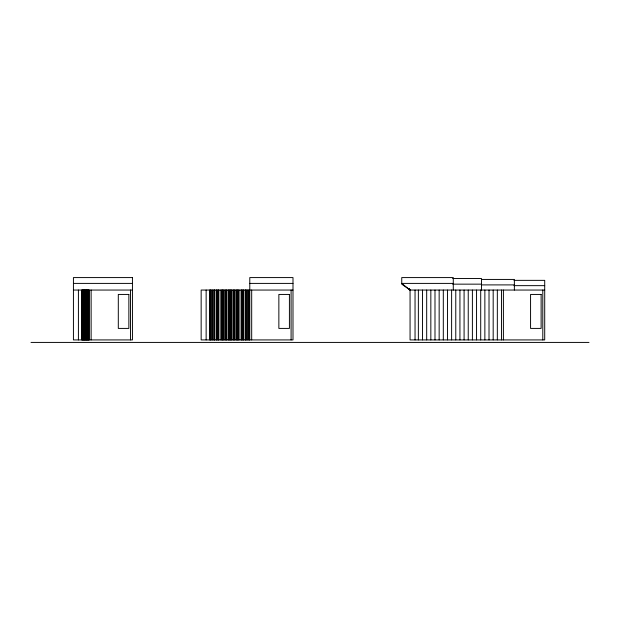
<?xml version="1.0" encoding="UTF-8"?>
<svg xmlns="http://www.w3.org/2000/svg" width="620" height="620" viewBox="0 0 620 620"><rect width="100%" height="100%" fill="white"/><g stroke="black" fill="none" stroke-linecap="round" stroke-linejoin="round"><path stroke-width="0.93" d="M452.678 278.512L481.492 278.512L481.492 290.051M481.717 279.434L514.368 279.434L514.368 290.051M513.972 280.356L544.709 280.356L544.709 339.923L410.06 339.923L410.06 290.051L409.022 288.494M73.431 283.402L132.44 283.402M249.783 283.402L292.997 283.402M453.282 283.402L401.752 283.402L410.06 290.051L544.709 290.051M452.678 284.154L481.492 284.154M481.717 284.898L514.368 284.898M513.972 285.649L544.709 285.649M73.431 290.051L132.44 290.051M292.997 290.051L201.151 290.051L201.151 339.923L292.997 339.923L292.997 277.582L249.783 277.582L249.783 339.923M31 342.418L589 342.418M408.952 288.517L410.06 290.051L401.752 284.154L401.752 277.582L453.282 277.582L453.282 290.051M542.794 290.051L542.794 339.923M503.401 290.051L503.401 339.923M501.487 290.051L501.487 339.923M497.333 290.051L497.333 339.923M493.179 290.051L493.179 339.923M489.017 290.051L489.017 339.923M484.863 290.051L484.863 339.923M480.709 290.051L480.709 339.923M476.555 290.051L476.555 339.923M472.393 290.051L472.393 339.923M468.239 290.051L468.239 339.923M464.086 290.051L464.086 339.923M459.932 290.051L459.932 339.923M455.778 290.051L455.778 339.923M451.616 290.051L451.616 339.923M447.462 290.051L447.462 339.923M443.308 290.051L443.308 339.923M439.154 290.051L439.154 339.923M434.992 290.051L434.992 339.923M430.838 290.051L430.838 339.923M426.684 290.051L426.684 339.923M422.53 290.051L422.53 339.923M418.368 290.051L418.368 339.923M415.043 290.051L415.043 339.923M291.09 290.051L291.09 339.923M251.689 290.051L251.689 339.923M249.395 290.051L249.395 339.923M248.186 290.051L248.186 339.923M247.806 290.051L247.806 339.923M246.218 290.051L246.218 339.923M245.83 290.051L245.83 339.923M245.45 290.051L245.45 339.923M243.854 290.051L243.854 339.923M243.474 290.051L243.474 339.923M242.265 290.051L242.265 339.923M241.885 290.051L241.885 339.923M241.498 290.051L241.498 339.923M239.909 290.051L239.909 339.923M238.32 290.051L238.32 339.923M237.933 290.051L237.933 339.923M237.553 290.051L237.553 339.923M236.344 290.051L236.344 339.923M235.956 290.051L235.956 339.923M234.368 290.051L234.368 339.923M233.988 290.051L233.988 339.923M233.601 290.051L233.601 339.923M232.012 290.051L232.012 339.923M231.624 290.051L231.624 339.923M230.423 290.051L230.423 339.923M230.036 290.051L230.036 339.923M229.656 290.051L229.656 339.923M228.447 290.051L228.447 339.923M228.059 290.051L228.059 339.923M226.471 290.051L226.471 339.923M226.091 290.051L226.091 339.923M225.703 290.051L225.703 339.923M224.115 290.051L224.115 339.923M223.727 290.051L223.727 339.923M222.526 290.051L222.526 339.923M222.138 290.051L222.138 339.923M221.758 290.051L221.758 339.923M220.162 290.051L220.162 339.923M218.573 290.051L218.573 339.923M218.194 290.051L218.194 339.923M217.806 290.051L217.806 339.923M216.605 290.051L216.605 339.923M216.217 290.051L216.217 339.923M214.629 290.051L214.629 339.923M214.241 290.051L214.241 339.923M213.861 290.051L213.861 339.923M212.265 290.051L212.265 339.923M211.885 290.051L211.885 339.923M210.676 290.051L210.676 339.923M210.296 290.051L210.296 339.923M209.459 290.051L209.459 339.923M206.142 290.051L206.142 339.923M130.533 290.051L130.533 339.923M91.132 290.051L91.132 339.923M89.218 290.051L89.218 339.923M88.807 290.051L88.807 339.923M88.389 290.051L88.389 339.923M87.978 290.051L87.978 339.923M87.559 290.051L87.559 339.923M87.141 290.051L87.141 339.923M86.73 290.051L86.73 339.923M86.312 290.051L86.312 339.923M85.901 290.051L85.901 339.923M85.483 290.051L85.483 339.923M85.064 290.051L85.064 339.923M84.653 290.051L84.653 339.923M84.235 290.051L84.235 339.923M83.816 290.051L83.816 339.923M83.406 290.051L83.406 339.923M82.987 290.051L82.987 339.923M82.576 290.051L82.576 339.923M82.158 290.051L82.158 339.923M81.739 290.051L81.739 339.923M78.415 290.051L78.415 339.923M132.44 277.582L73.431 277.582L73.431 339.923L132.44 339.923L132.44 277.582M128.859 294.438L118.304 294.438L118.304 328.414L128.859 328.414L128.859 294.438M289.416 294.438L278.861 294.438L278.861 328.414L289.416 328.414L289.416 294.438M541.12 294.438L530.565 294.438L530.565 328.414L541.12 328.414L541.12 294.438"/></g></svg>
